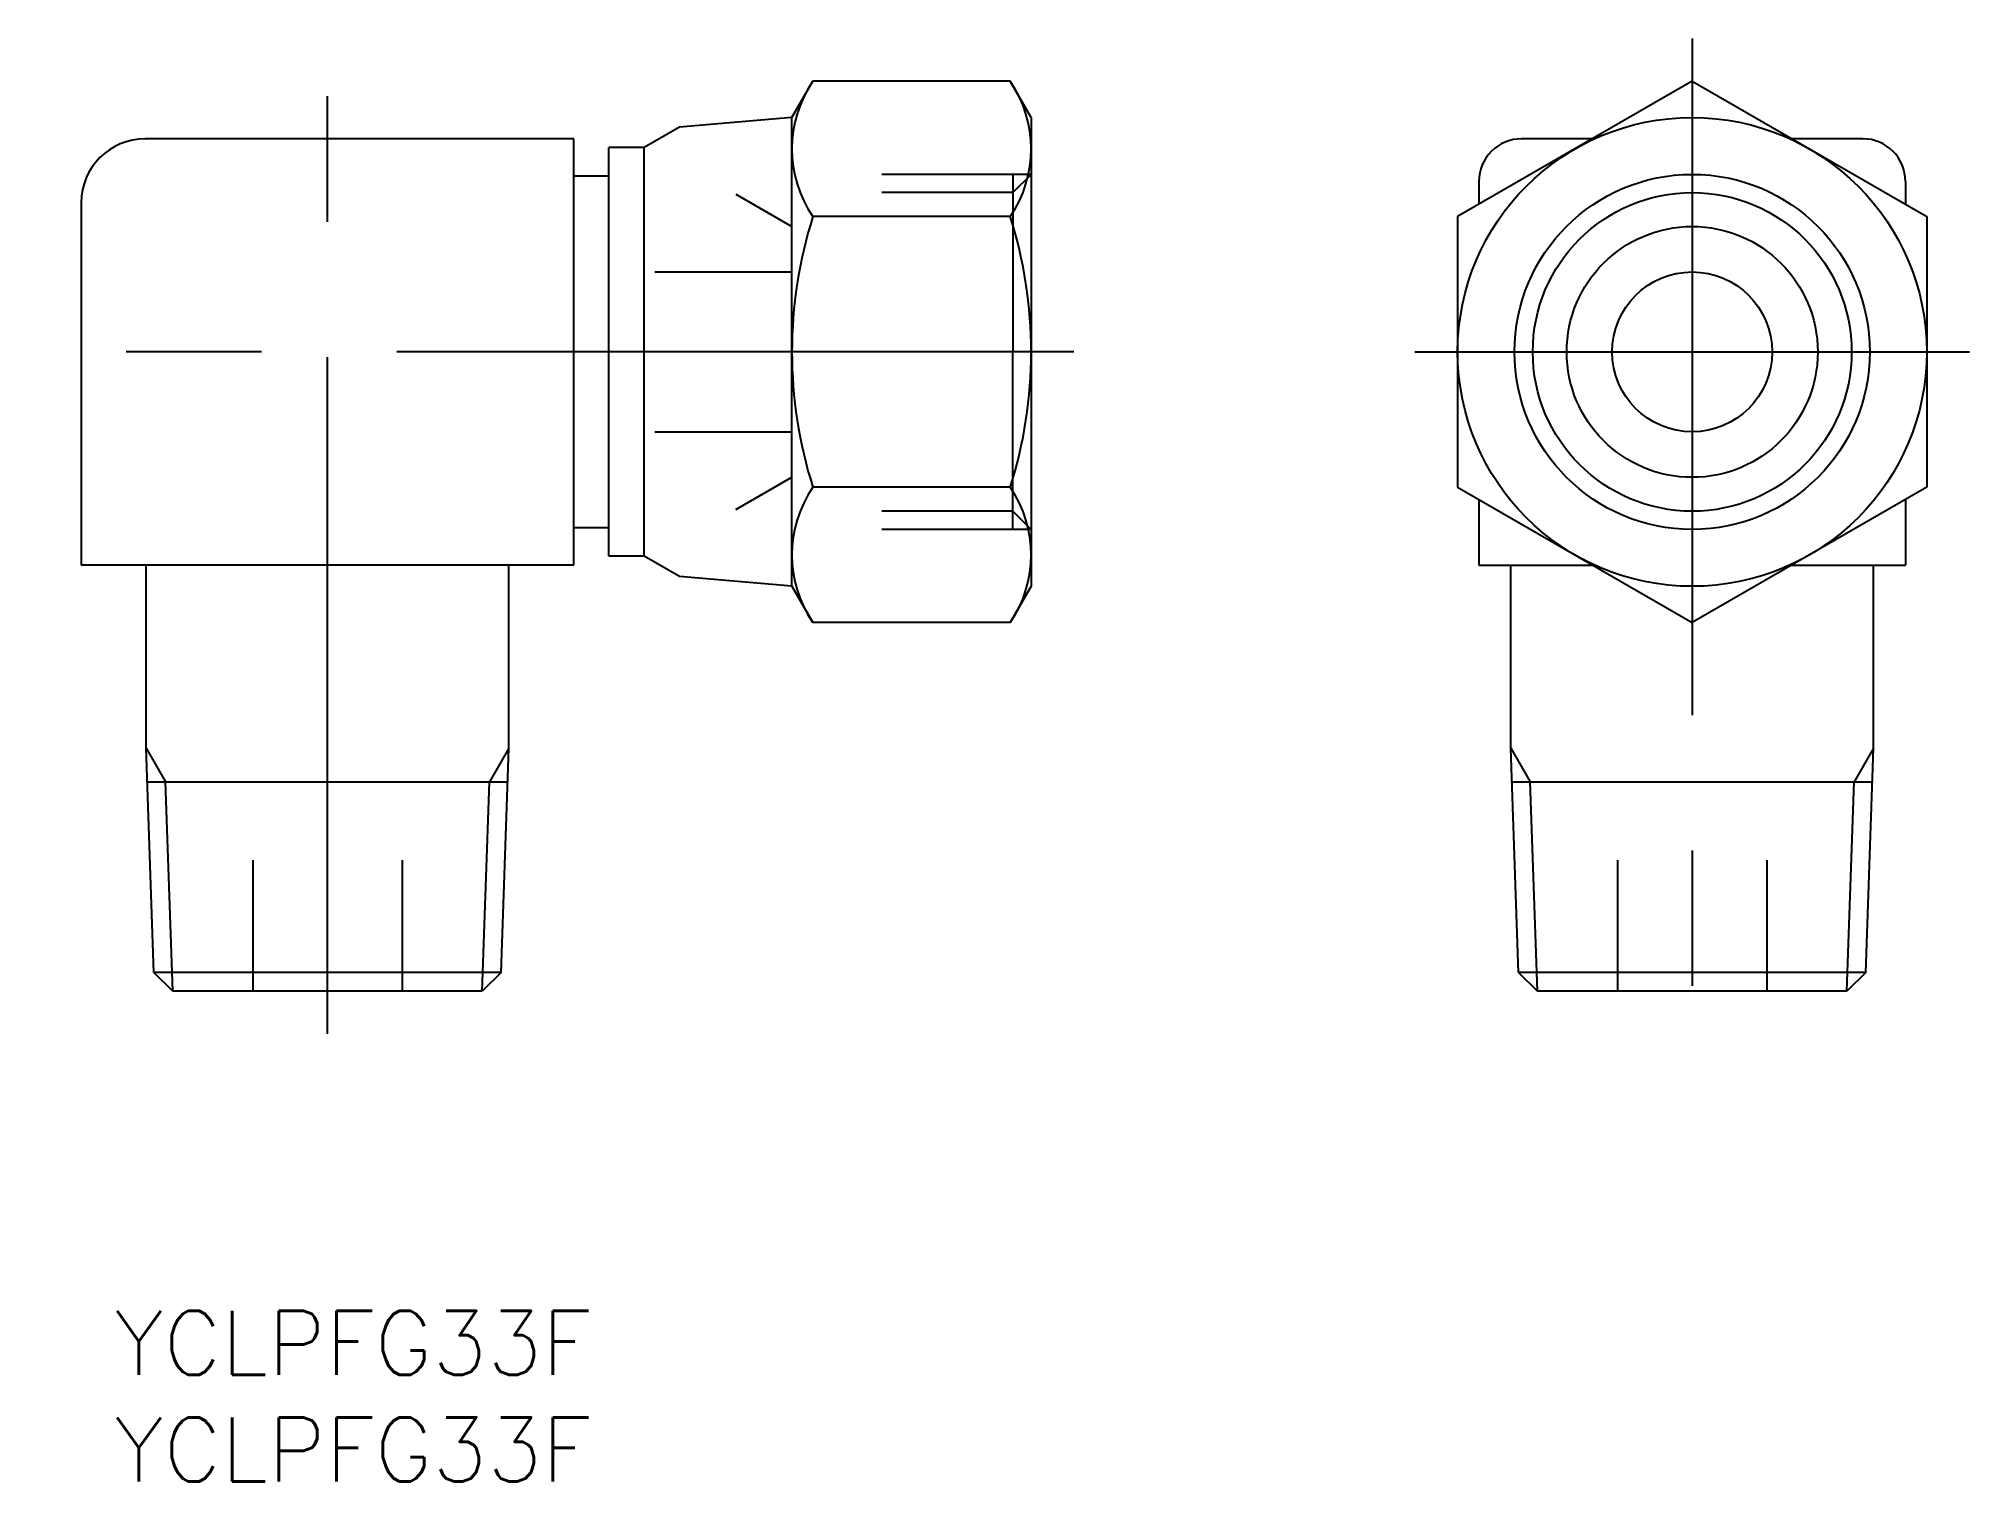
# Model space of a CAD drawing. Extents: x -13.5 to 77, y -53 to 14.7.
import ezdxf

# ---------------------------------------------------------------- set-up
doc = ezdxf.new("R2010")
doc.units = 0
doc.linetypes.add('CENTER', pattern=[50.8, 31.75, -6.35, 6.35, -6.35])
doc.linetypes.add('DASHED', pattern=[19.05, 12.7, -6.35])
doc.layers.get('0').update_dxf_attribs({"linetype": 'CONTINUOUS'})
doc.layers.add('CENTER', color=1, linetype='CENTER')
doc.styles.get("Standard").update_dxf_attribs({"font": 'txt.shx', "height": 3, "bigfont": 'bigfont.shx'})

msp = doc.modelspace()

# ---------------------------------------------------------------- linework, layer by layer
at = {"color": 7, "linetype": 'CONTINUOUS'}
for p, q in [((21.78, 11), (22.762, 12.702)), ((32.018, 12.702), (22.762, 12.702)), ((33, 11), (32.018, 12.702)), ((64, 12.702), (53, 6.351)), ((64, 12.702), (75, 6.351)), ((21.78, 11), (16.5, 10.538)), ((21.78, -11), (21.78, 11)), ((33, 11), (33, -11)), ((11.55, 10), (-8.55, 10)), ((11.55, -10), (11.55, 10)), ((16.5, 10.538), (14.85, 9.585)), ((59.321, 10), (56, 10)), ((72, 10), (68.679, 10)), ((13.2, -9.585), (13.2, 9.585)), ((14.85, 9.585), (13.2, 9.585)), ((14.85, -9.585), (14.85, 9.585)), ((13.2, 8.25), (11.55, 8.25)), ((54, 8), (54, 6.928)), ((74, 8), (74, 6.928)), ((-11.55, 7), (-11.55, -10)), ((32.018, 6.351), (22.762, 6.351)), ((53, 6.351), (53, -6.351)), ((75, 6.351), (75, -6.351)), ((32.018, -6.351), (22.762, -6.351)), ((53, -6.351), (64, -12.702)), ((54, -6.928), (54, -10)), ((75, -6.351), (64, -12.702)), ((74, -6.928), (74, -10)), ((13.2, -8.25), (11.55, -8.25)), ((14.85, -9.585), (13.2, -9.585)), ((16.5, -10.538), (14.85, -9.585)), ((11.55, -10), (-11.55, -10)), ((-8.508, -18.594), (-8.508, -10)), ((8.508, -18.594), (8.508, -10)), ((21.78, -11), (16.5, -10.538)), ((54, -10), (59.321, -10)), ((55.492, -18.594), (55.492, -10)), ((68.679, -10), (74, -10)), ((72.508, -18.594), (72.508, -10)), ((21.78, -11), (22.762, -12.702)), ((33, -11), (32.018, -12.702)), ((32.018, -12.702), (22.762, -12.702)), ((-8.14, -29.113), (-8.508, -18.594)), ((8.14, -29.113), (8.508, -18.594)), ((55.86, -29.113), (55.492, -18.594)), ((72.14, -29.113), (72.508, -18.594)), ((-8.452, -20.172), (8.452, -20.172)), ((55.548, -20.172), (72.452, -20.172)), ((8.14, -29.113), (-8.14, -29.113)), ((-8.14, -29.113), (-7.253, -30)), ((8.14, -29.113), (7.253, -30)), ((72.14, -29.113), (55.86, -29.113)), ((55.86, -29.113), (56.747, -30)), ((72.14, -29.113), (71.253, -30)), ((7.253, -30), (-7.253, -30)), ((71.253, -30), (56.747, -30))]:
    msp.add_line(p, q, dxfattribs=at)
at = {"color": 3, "linetype": 'DASHED'}
for p, q in [((33, 8.331), (26, 8.331)), ((32.144, 8.331), (32.144, 0)), ((33, 8.331), (32.144, 7.475)), ((19.155, 7.4), (21.78, 5.885)), ((32.144, 7.475), (26, 7.475)), ((15.352, 3.75), (21.78, 3.75)), ((32.144, -8.331), (32.144, 0)), ((15.352, -3.75), (21.78, -3.75)), ((19.155, -7.4), (21.78, -5.885)), ((32.144, -7.475), (26, -7.475)), ((33, -8.331), (32.144, -7.475)), ((33, -8.331), (26, -8.331)), ((-3.5, -23.853), (-3.5, -30)), ((3.5, -23.853), (3.5, -30)), ((60.5, -23.853), (60.5, -30)), ((67.5, -23.853), (67.5, -30))]:
    msp.add_line(p, q, dxfattribs=at)
at = {"color": 3, "linetype": 'CONTINUOUS'}
for p, q in [((-8.508, -18.594), (-7.596, -20.172)), ((8.508, -18.594), (7.596, -20.172)), ((55.492, -18.594), (56.404, -20.172)), ((72.508, -18.594), (71.596, -20.172)), ((-7.253, -30), (-7.596, -20.172)), ((7.253, -30), (7.596, -20.172)), ((56.747, -30), (56.404, -20.172)), ((71.253, -30), (71.596, -20.172))]:
    msp.add_line(p, q, dxfattribs=at)
at = {"color": 7, "linetype": 'CONTINUOUS'}
for radius in [11, 8.331, 5.885, 3.75]:
    msp.add_circle((64, 0), radius, dxfattribs=at)
at = {"color": 3, "linetype": 'CONTINUOUS'}
msp.add_circle((64, 0), 7.475, dxfattribs=at)
at = {"color": 7, "linetype": 'CONTINUOUS'}
for centre, radius, start, end in [((27.403, 9.526), 5.623, 145.61575, 214.38425), ((27.377, 9.526), 5.623, 325.61575, 34.38425), ((-8.55, 7), 3, 90, 180), ((56, 8), 2, 90, 180), ((72, 8), 2, 0, 90), ((42.798, 0), 21.018, 162.41205, 197.58795), ((11.982, 0), 21.018, 342.41205, 17.58795), ((27.403, -9.526), 5.623, 145.61575, 214.38425), ((27.377, -9.526), 5.623, 325.61575, 34.38425)]:
    msp.add_arc(centre, radius, start, end, dxfattribs=at)
at = {"layer": 'CENTER', "color": 1, "linetype": 'CENTER'}
for p, q in [((64, 14.702), (64, -32)), ((0, -32), (0, 12)), ((35, 0), (-13.55, 0)), ((51, 0), (77, 0))]:
    msp.add_line(p, q, dxfattribs=at)

# ---------------------------------------------------------------- texts
at = {"color": 7, "linetype": 'CONTINUOUS'}
for p in [(-10, -48), (-10, -53)]:
    msp.add_text('YCLPFG33F', height=3, dxfattribs=at).set_placement(p)

doc.saveas('drawing.dxf')
